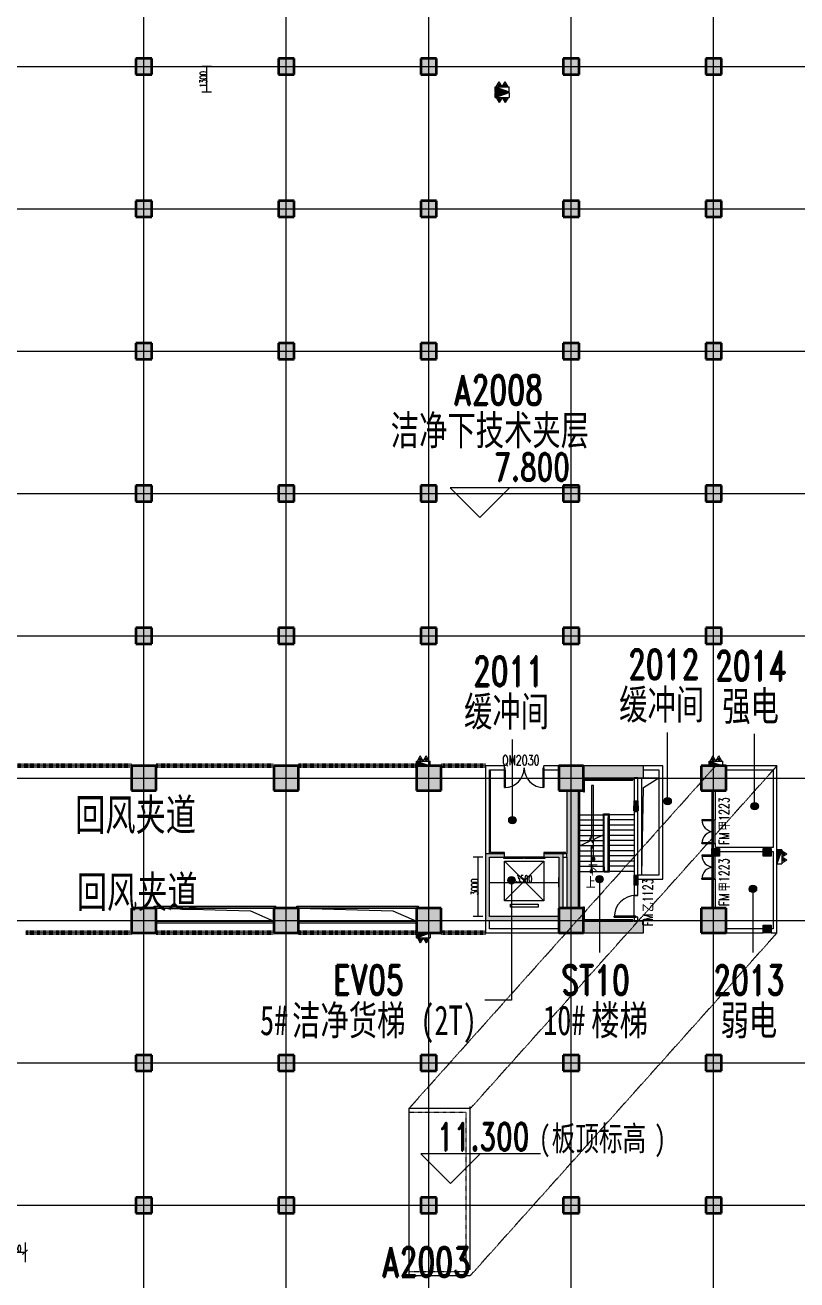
# Model space of a CAD drawing. Header units: millimetres. Extents: x -172041 to 399210, y -31706 to 192400.
# Drawn here: x 202800 to 241807, y 25025 to 88494 of the extents above; entities that cross this region are included whole.
import ezdxf

# ---------------------------------------------------------------- set-up
doc = ezdxf.new("R2010")
doc.units = ezdxf.units.MM
for name, pattern in [('Dash', [6.35, 3.175, -3.175]), ('划线', [6.36, 3.18, -3.18]), ('架空线', [3.97, 2.38, -1.59]), ('轴网线', [22.04, 18.38, -1.83, 0, -1.83])]:
    doc.linetypes.add(name, pattern=pattern)
doc.layers.get('0').update_dxf_attribs({"color": 8})
doc.layers.get('Defpoints').update_dxf_attribs({"color": 8})
for name, color, linetype, lineweight in [('A-ANNO-DIMS', 8, 'Continuous', 9), ('A-ANNO-NOTE', 8, 'Continuous', 5), ('A-AREA', 8, 'Continuous', 5), ('A-AREA-IDEN', 8, 'Continuous', 9), ('A-DETL', 8, 'Continuous', 18), ('A-DETL-GENF', 8, 'Continuous', 18), ('A-DOOR', 8, 'Continuous', 5), ('A-DOOR-IDEN', 8, 'Continuous', 9), ('A-DOOR-OPNG', 8, 'Continuous', 5), ('A-FLOR', 8, 'Continuous', 5), ('A-FLOR-HRAL', 8, 'Continuous', 5), ('A-GENM', 8, 'Continuous', 5), ('A-WALL', 8, 'Continuous', 5), ('A-WALL-PATT', 8, 'Continuous', 9), ('M-EQPM', 8, 'Continuous', 5), ('S-COLS', 8, 'Continuous', 5), ('S-GRID', 8, 'Continuous', 9), ('S-STRS', 8, 'Continuous', 5), ('S-STRS-MBND', 8, 'Continuous', 5)]:
    doc.layers.add(name, color=color, linetype=linetype, lineweight=lineweight)
doc.styles.add('RomanD', font='romand__.ttf', dxfattribs={"width": 0.7, "height": 1500})
doc.styles.add('RomanD_1', font='romand__.ttf', dxfattribs={"width": 0.7, "height": 1400})
doc.styles.add('RomanD_2', font='romand__.ttf', dxfattribs={"width": 0.65, "height": 350})
doc.styles.add('RomanD_4', font='romand__.ttf', dxfattribs={"width": 0.7, "height": 500})
doc.styles.add('仿宋', font='', dxfattribs={"width": 0.7, "height": 500})
doc.styles.add('仿宋_2', font='', dxfattribs={"width": 0.7, "height": 1500})
doc.styles.add('仿宋_4', font='', dxfattribs={"width": 0.7, "height": 1600})
doc.styles.add('仿宋_7', font='', dxfattribs={"width": 0.7, "height": 1250})
doc.styles.add('微软雅黑', font='Microsoft YaHei.ttf', dxfattribs={"width": 0.7, "height": 500})
doc.styles.get('仿宋').set_extended_font_data('FangSong')
doc.styles.get('仿宋_2').set_extended_font_data('FangSong')
doc.styles.get('仿宋_4').set_extended_font_data('FangSong')
doc.styles.get('仿宋_7').set_extended_font_data('FangSong')
doc.dimstyles.new('0_5', dxfattribs={"dimscale": 304.8, "dimtxt": 351.251157, "dimasz": 0, "dimexe": 0.82021, "dimexo": 0.0625, "dimgap": 0, "dimtad": 1, "dimdec": 0, "dimzin": 0, "dimdsep": 46, "dimtxsty": 'RomanD_2', "dimblk1": 'NONE', "dimblk2": 'NONE', "dimsah": 1, "dimcen": 0.09, "dimazin": 0, "dimtfac": 1, "dimtdec": 4, "dimtix": 1, "dimtmove": 0, "dimatfit": 3, "dimfxl": 0.82021, "dimfxlon": 1, "dimtvp": 1, "dimtolj": 1, "dimtzin": 0, "dimlwd": 18, "dimlwe": 18, "dimarcsym": 2})
doc.dimstyles.new('0_7mm', dxfattribs={"dimscale": 304.8, "dimtxt": 351.251157, "dimasz": 0.82021, "dimexe": 1.64042, "dimexo": 0.0625, "dimgap": 0, "dimtad": 1, "dimdec": 0, "dimzin": 0, "dimdsep": 46, "dimtxsty": 'RomanD_2', "dimblk1": 'OBLIQUE', "dimblk2": 'OBLIQUE', "dimsah": 1, "dimcen": 0.09, "dimazin": 0, "dimtfac": 1, "dimtdec": 4, "dimtix": 1, "dimtmove": 0, "dimatfit": 3, "dimfxl": 1.64042, "dimfxlon": 1, "dimtvp": 1, "dimtolj": 1, "dimtzin": 0, "dimlwd": 18, "dimlwe": 18, "dimarcsym": 2})
pattern_1 = [(45, (-5e-09, 2e-10), (-1060.66, 1060.66), []), (135, (-5e-09, 2e-10), (-1060.66, -1060.66), [])]

# ---------------------------------------------------------------- blocks, each defined once
blk = doc.blocks.new('X-ST-F3-02-C-001_HLP2_rvt-1-LAY-2F-1_500-A')
at = {"layer": 'S-COLS', "true_color": 0xc0c0c0}
for points in [[(208400, 86000), (209200, 86000), (209200, 86800), (208400, 86800), (208400, 86529)], [(215600, 86000), (216400, 86000), (216400, 86800), (215600, 86800), (215600, 86529)], [(223600, 86000), (223600, 86800), (222800, 86800), (222800, 86000)], [(230800, 86000), (230800, 86800), (230000, 86800), (230000, 86000)], [(237200, 86000), (238000, 86000), (238000, 86800), (237200, 86800), (237200, 86529)], [(209200, 78800), (209200, 79600), (208400, 79600), (208400, 78800)], [(216087, 78800), (216400, 78800), (216400, 79600), (215600, 79600), (215600, 78800)], [(223600, 78800), (223600, 79600), (222800, 79600), (222800, 78800)], [(230800, 78800), (230800, 79600), (230000, 79600), (230000, 78800)], [(237200, 78800), (238000, 78800), (238000, 79600), (237200, 79600)], [(209200, 71600), (209200, 72400), (208400, 72400), (208400, 71600)], [(216400, 71600), (216400, 72400), (215600, 72400), (215600, 71600)], [(223600, 71600), (223600, 72400), (222800, 72400), (222800, 71600)], [(230800, 71600), (230800, 72400), (230000, 72400), (230000, 71600)], [(238000, 71600), (238000, 72400), (237200, 72400), (237200, 71600)], [(209200, 64400), (209200, 65200), (208400, 65200), (208400, 64400)], [(216400, 64400), (216400, 65200), (215600, 65200), (215600, 64400)], [(222800, 64400), (223600, 64400), (223600, 65200), (222800, 65200)], [(230800, 64400), (230800, 65200), (230000, 65200), (230000, 64400)], [(237200, 64400), (238000, 64400), (238000, 65200), (237200, 65200)], [(209200, 57200), (209200, 58000), (208400, 58000), (208400, 57200)], [(216400, 57200), (216400, 58000), (215600, 58000), (215600, 57200)], [(223600, 57200), (223600, 58000), (222800, 58000), (222800, 57200)], [(230800, 57200), (230800, 58000), (230000, 58000), (230000, 57200)], [(237200, 57200), (238000, 57200), (238000, 58000), (237200, 58000), (237200, 57382)], [(208175, 49775), (209425, 49775), (209425, 51025), (208175, 51025)], [(216625, 49775), (216625, 51025), (215375, 51025), (215375, 49775)], [(222575, 49775), (223825, 49775), (223825, 51025), (222575, 51025)], [(230673, 49775), (231025, 49775), (231025, 51025), (229775, 51025), (229775, 49775), (230505, 49775)], [(238225, 49775), (238225, 51025), (236975, 51025), (236975, 49775), (237451, 49775)], [(233740, 48750), (233775, 48750), (233775, 49000), (233575, 49000), (233575, 48750), (233639, 48750)], [(209425, 42575), (209425, 43825), (208175, 43825), (208175, 42575)], [(216625, 42575), (216625, 43825), (215375, 43825), (215375, 42575), (215815, 42575)], [(223825, 42575), (223825, 43825), (222575, 43825), (222575, 42575), (222943, 42575)], [(231025, 42575), (231025, 43825), (229775, 43825), (229775, 42575), (230775, 42575)], [(236975, 42575), (238225, 42575), (238225, 43825), (236975, 43825)], [(208400, 35600), (209200, 35600), (209200, 36400), (208400, 36400), (208400, 35645)], [(216115, 35600), (216400, 35600), (216400, 36400), (215600, 36400), (215600, 35600)], [(223600, 35600), (223600, 36400), (222800, 36400), (222800, 35600)], [(230000, 35600), (230800, 35600), (230800, 36400), (230000, 36400), (230000, 35645)], [(238000, 35600), (238000, 36400), (237200, 36400), (237200, 35600), (237749, 35600)], [(209200, 28400), (209200, 29200), (208400, 29200), (208400, 28400)], [(216400, 28400), (216400, 29200), (215600, 29200), (215600, 28400), (215827, 28400)], [(222800, 28400), (223600, 28400), (223600, 29200), (222800, 29200)], [(230800, 28400), (230800, 29200), (230000, 29200), (230000, 28400)], [(238000, 28400), (238000, 29200), (237200, 29200), (237200, 28400)]]:
    blk.add_hatch(color=9, dxfattribs=at).paths.add_polyline_path(points, flags=0)
at = {"layer": 'S-COLS', "true_color": 0x808080}
for points in [[(233722, 49000), (233775, 49000), (233775, 49250), (233575, 49250), (233575, 49000), (233629, 49000)], [(237900, 46450), (237900, 46850), (237500, 46850), (237500, 46450), (237700, 46450)], [(240500, 46450), (240500, 46850), (240100, 46850), (240100, 46450), (240300, 46450)], [(233760, 45240), (233775, 45240), (233773, 45490), (233575, 45490), (233575, 45240), (233724, 45240)], [(233775, 44990), (233775, 45240), (233575, 45240), (233575, 44990), (233700, 44990)], [(240100, 42575), (240500, 42575), (240500, 42975), (240100, 42975), (240100, 42775)]]:
    blk.add_hatch(color=8, dxfattribs=at).paths.add_polyline_path(points, flags=0)
at = {"layer": 'S-COLS', "color": 7, "lineweight": 35}
for p, q in [((209200, 86800), (208400, 86800)), ((208400, 86800), (208400, 86000)), ((209200, 86000), (209200, 86800)), ((216400, 86800), (215600, 86800)), ((215600, 86800), (215600, 86000)), ((216400, 86000), (216400, 86800)), ((223600, 86800), (222800, 86800)), ((222800, 86800), (222800, 86000)), ((223600, 86000), (223600, 86800)), ((230800, 86800), (230000, 86800)), ((230000, 86800), (230000, 86000)), ((230800, 86000), (230800, 86800)), ((238000, 86800), (237200, 86800)), ((237200, 86800), (237200, 86000)), ((238000, 86000), (238000, 86800)), ((208400, 86000), (209200, 86000)), ((215600, 86000), (216400, 86000)), ((222800, 86000), (223600, 86000)), ((230000, 86000), (230800, 86000)), ((237200, 86000), (238000, 86000)), ((209200, 79600), (208400, 79600)), ((208400, 79600), (208400, 78800)), ((209200, 78800), (209200, 79600)), ((216400, 79600), (215600, 79600)), ((215600, 79600), (215600, 78800)), ((216400, 78800), (216400, 79600)), ((223600, 79600), (222800, 79600)), ((222800, 79600), (222800, 78800)), ((223600, 78800), (223600, 79600)), ((230800, 79600), (230000, 79600)), ((230000, 79600), (230000, 78800)), ((230800, 78800), (230800, 79600)), ((238000, 79600), (237200, 79600)), ((237200, 79600), (237200, 78800)), ((238000, 78800), (238000, 79600)), ((208400, 78800), (209200, 78800)), ((215600, 78800), (216400, 78800)), ((222800, 78800), (223600, 78800)), ((230000, 78800), (230800, 78800)), ((237200, 78800), (238000, 78800)), ((209200, 72400), (208400, 72400)), ((208400, 72400), (208400, 71600)), ((209200, 71600), (209200, 72400)), ((216400, 72400), (215600, 72400)), ((215600, 72400), (215600, 71600)), ((216400, 71600), (216400, 72400)), ((223600, 72400), (222800, 72400)), ((222800, 72400), (222800, 71600)), ((223600, 71600), (223600, 72400)), ((230800, 72400), (230000, 72400)), ((230000, 72400), (230000, 71600)), ((230800, 71600), (230800, 72400)), ((238000, 72400), (237200, 72400)), ((237200, 72400), (237200, 71600)), ((238000, 71600), (238000, 72400)), ((208400, 71600), (209200, 71600)), ((215600, 71600), (216400, 71600)), ((222800, 71600), (223600, 71600)), ((230000, 71600), (230800, 71600)), ((237200, 71600), (238000, 71600)), ((209200, 65200), (208400, 65200)), ((208400, 65200), (208400, 64400)), ((209200, 64400), (209200, 65200)), ((216400, 65200), (215600, 65200)), ((215600, 65200), (215600, 64400)), ((216400, 64400), (216400, 65200)), ((223600, 65200), (222800, 65200)), ((222800, 65200), (222800, 64400)), ((223600, 64400), (223600, 65200)), ((230800, 65200), (230000, 65200)), ((230000, 65200), (230000, 64400)), ((230800, 64400), (230800, 65200)), ((238000, 65200), (237200, 65200)), ((237200, 65200), (237200, 64400)), ((238000, 64400), (238000, 65200)), ((208400, 64400), (209200, 64400)), ((215600, 64400), (216400, 64400)), ((222800, 64400), (223600, 64400)), ((230000, 64400), (230800, 64400)), ((237200, 64400), (238000, 64400)), ((209200, 58000), (208400, 58000)), ((208400, 58000), (208400, 57200)), ((209200, 57200), (209200, 58000)), ((216400, 58000), (215600, 58000)), ((215600, 58000), (215600, 57200)), ((216400, 57200), (216400, 58000)), ((223600, 58000), (222800, 58000)), ((222800, 58000), (222800, 57200)), ((223600, 57200), (223600, 58000)), ((230800, 58000), (230000, 58000)), ((230000, 58000), (230000, 57200)), ((230800, 57200), (230800, 58000)), ((238000, 58000), (237200, 58000)), ((237200, 58000), (237200, 57200)), ((238000, 57200), (238000, 58000)), ((208400, 57200), (209200, 57200)), ((215600, 57200), (216400, 57200)), ((222800, 57200), (223600, 57200)), ((230000, 57200), (230800, 57200)), ((237200, 57200), (238000, 57200)), ((209425, 51025), (208175, 51025)), ((208175, 51025), (208175, 49775)), ((209425, 49775), (209425, 51025)), ((216625, 51025), (215375, 51025)), ((215375, 51025), (215375, 49775)), ((216625, 49775), (216625, 51025)), ((223825, 51025), (222575, 51025)), ((222575, 51025), (222575, 49775)), ((223825, 49775), (223825, 51025)), ((231025, 51025), (229775, 51025)), ((229775, 51025), (229775, 49775)), ((231025, 49775), (231025, 51025)), ((238225, 51025), (236975, 51025)), ((236975, 51025), (236975, 49775)), ((238225, 49775), (238225, 51025)), ((208175, 49775), (209425, 49775)), ((215375, 49775), (216625, 49775)), ((222575, 49775), (223825, 49775)), ((229775, 49775), (231025, 49775)), ((236975, 49775), (238225, 49775)), ((233775, 49000), (233575, 49000)), ((233575, 49000), (233575, 48750)), ((233775, 48750), (233775, 49000)), ((233575, 48750), (233775, 48750)), ((209425, 43825), (208175, 43825)), ((208175, 43825), (208175, 42575)), ((209425, 42575), (209425, 43825)), ((216625, 43825), (215375, 43825)), ((215375, 43825), (215375, 42575)), ((216625, 42575), (216625, 43825)), ((223825, 43825), (222575, 43825)), ((222575, 43825), (222575, 42575)), ((223825, 42575), (223825, 43825)), ((231025, 43825), (229775, 43825)), ((229775, 43825), (229775, 42575)), ((231025, 42575), (231025, 43825)), ((238225, 43825), (236975, 43825)), ((236975, 43825), (236975, 42575)), ((238225, 42575), (238225, 43825)), ((208175, 42575), (209425, 42575)), ((215375, 42575), (216625, 42575)), ((222575, 42575), (223825, 42575)), ((229775, 42575), (231025, 42575)), ((236975, 42575), (238225, 42575)), ((209200, 36400), (208400, 36400)), ((208400, 36400), (208400, 35600)), ((209200, 35600), (209200, 36400)), ((216400, 36400), (215600, 36400)), ((215600, 36400), (215600, 35600)), ((216400, 35600), (216400, 36400)), ((223600, 36400), (222800, 36400)), ((222800, 36400), (222800, 35600)), ((223600, 35600), (223600, 36400)), ((230800, 36400), (230000, 36400)), ((230000, 36400), (230000, 35600)), ((230800, 35600), (230800, 36400)), ((238000, 36400), (237200, 36400)), ((237200, 36400), (237200, 35600)), ((238000, 35600), (238000, 36400)), ((208400, 35600), (209200, 35600)), ((215600, 35600), (216400, 35600)), ((222800, 35600), (223600, 35600)), ((230000, 35600), (230800, 35600)), ((237200, 35600), (238000, 35600)), ((209200, 29200), (208400, 29200)), ((208400, 29200), (208400, 28400)), ((209200, 28400), (209200, 29200)), ((216400, 29200), (215600, 29200)), ((215600, 29200), (215600, 28400)), ((216400, 28400), (216400, 29200)), ((223600, 29200), (222800, 29200)), ((222800, 29200), (222800, 28400)), ((223600, 28400), (223600, 29200)), ((230800, 29200), (230000, 29200)), ((230000, 29200), (230000, 28400)), ((230800, 28400), (230800, 29200)), ((238000, 29200), (237200, 29200)), ((237200, 29200), (237200, 28400)), ((238000, 28400), (238000, 29200)), ((208400, 28400), (209200, 28400)), ((215600, 28400), (216400, 28400)), ((222800, 28400), (223600, 28400)), ((230000, 28400), (230800, 28400)), ((237200, 28400), (238000, 28400))]:
    blk.add_line(p, q, dxfattribs=at)
at = {"layer": 'S-COLS', "color": 7, "lineweight": 15}
for p, q in [((233575, 49000), (233575, 49250)), ((233575, 49250), (233775, 49250)), ((233775, 49250), (233775, 49000)), ((237500, 46450), (237500, 46850)), ((237500, 46850), (237900, 46850)), ((237900, 46450), (237500, 46450)), ((237900, 46850), (237900, 46650)), ((237900, 46650), (237900, 46450)), ((240100, 46650), (240100, 46850)), ((240100, 46850), (240500, 46850)), ((240100, 46450), (240100, 46650)), ((240300, 46450), (240100, 46450)), ((240500, 46450), (240300, 46450)), ((240500, 46850), (240500, 46450)), ((233575, 45490), (233775, 45490)), ((233575, 45240), (233575, 45490)), ((233575, 44990), (233575, 45240)), ((233575, 45240), (233775, 45240)), ((233775, 45490), (233775, 45240)), ((233775, 45240), (233775, 44990)), ((233775, 44990), (233575, 44990)), ((240100, 42575), (240100, 42975)), ((240100, 42975), (240300, 42975)), ((240500, 42575), (240100, 42575)), ((240300, 42975), (240500, 42975)), ((240500, 42975), (240500, 42575))]:
    blk.add_line(p, q, dxfattribs=at)
blk = doc.blocks.new('栏杆扶手 - 栏杆扶手-1089109-LAY-2F-1_500-A')
at = {"layer": 'A-FLOR-HRAL', "lineweight": 15}
for p, q in [((232025, 48550), (232025, 48600)), ((232025, 48550), (232025, 48600)), ((232025, 48600), (232325, 48600)), ((232025, 48550), (232025, 48600)), ((232025, 47530), (232025, 48550)), ((232075, 48550), (232275, 48550)), ((232075, 47553), (232075, 48550)), ((232275, 48550), (232275, 48410)), ((232325, 48600), (232325, 48410))]:
    blk.add_line(p, q, dxfattribs=at)
blk = doc.blocks.new('顶部扶栏类型 - 顶部扶栏_内部_-1089117-LAY-2F-1_500-A')
at = {"layer": 'A-FLOR-HRAL', "lineweight": 15}
for p, q in [((232275, 48410), (232325, 48410)), ((232275, 45765), (232275, 48410)), ((232325, 48410), (232325, 45765)), ((232275, 45765), (232325, 45765)), ((232275, 45690), (232275, 45765)), ((232325, 45765), (232325, 45640)), ((232075, 45640), (232075, 45690)), ((232075, 45690), (232200, 45690)), ((232200, 45640), (232075, 45640)), ((232200, 45690), (232275, 45690)), ((232325, 45640), (232200, 45640))]:
    blk.add_line(p, q, dxfattribs=at)
blk = doc.blocks.new('顶部扶栏类型 - 顶部扶栏_内部_-V19-LAY-2F-1_500-A')
at = {"layer": 'A-FLOR-HRAL', "lineweight": 15}
for p, q in [((232275, 48410), (232275, 45765)), ((232325, 48410), (232325, 45765)), ((232325, 45765), (232325, 45640)), ((232075, 45640), (232075, 45690)), ((232200, 45690), (232075, 45690)), ((232200, 45640), (232075, 45640)), ((232300, 45690), (232200, 45690)), ((232325, 45640), (232200, 45640))]:
    blk.add_line(p, q, dxfattribs=at)
blk = doc.blocks.new('顶部扶栏类型 - 顶部扶栏_内部_-1089163-LAY-2F-1_500-A')
at = {"layer": 'A-FLOR-HRAL', "lineweight": 15}
for p, q in [((232025, 45910), (232075, 45910)), ((232025, 45690), (232025, 45910)), ((232075, 45910), (232075, 45690)), ((232075, 45690), (232025, 45690))]:
    blk.add_line(p, q, dxfattribs=at)
blk = doc.blocks.new('顶部扶栏类型 - 顶部扶栏_内部_-V20-LAY-2F-1_500-A')
at = {"layer": 'A-FLOR-HRAL', "lineweight": 15}
for p, q in [((232075, 47553), (232025, 47530)), ((232025, 45690), (232025, 47530)), ((232075, 45690), (232075, 47553)), ((232025, 45690), (232075, 45690))]:
    blk.add_line(p, q, dxfattribs=at)
blk = doc.blocks.new('上楼梯路径-C - 顺砌剖面-1881069-LAY-2F-1_500-A')
at = {"layer": 'A-DETL-GENF', "true_color": 0x808080}
blk.add_hatch(color=8, dxfattribs=at).paths.add_polyline_path([(0, 72), (-19, 72), (-53, 53), (-65, 37), (-75, 0), (-65, -38), (-38, -65), (0, -75), (19, -72), (53, -53), (72, -19), (72, 19), (53, 53), (19, 72)], flags=0)
at = {"layer": 'A-DETL-GENF'}
for p, q in [((0, 0), (0, -75)), ((0, -75), (0, -1300)), ((0, -1300), (-39, -1155)), ((0, -1300), (39, -1155))]:
    blk.add_line(p, q, dxfattribs=at)
for start, end in [(90, 270), (270, 90)]:
    blk.add_arc((0, 0), 75, start, end, dxfattribs=at)
blk = doc.blocks.new('下楼梯路径-C - 顺砌剖面-1882374-LAY-2F-1_500-A')
at = {"layer": 'A-DETL-GENF', "true_color": 0x808080}
blk.add_hatch(color=8, dxfattribs=at).paths.add_polyline_path([(128, -232), (126, -213), (107, -179), (73, -160), (34, -160), (0, -179), (-19, -213), (-19, -242), (-11, -270), (16, -297), (53, -307), (91, -297), (118, -270), (126, -242)], flags=0)
at = {"layer": 'A-DETL-GENF'}
for p, q in [((-22, -232), (-3647, -232)), ((-3647, -232), (-3647, -339)), ((-3647, -339), (-964, -339)), ((-964, -339), (-1109, -300)), ((-964, -339), (-1109, -378)), ((53, -232), (-16, -232))]:
    blk.add_line(p, q, dxfattribs=at)
for start, end in [(0, 180), (180, 360)]:
    blk.add_arc((53, -232), 75, start, end, dxfattribs=at)
blk = doc.blocks.new('AR-F3-00-STA-001_HLP2_rvt-1-LAY-2F-1_500-A')
at = {"layer": 'S-STRS', "lineweight": 15}
for p, q in [((230831, 48550), (232025, 48550)), ((230831, 48290), (232025, 48290)), ((233575, 48550), (232325, 48550)), ((233575, 48290), (232325, 48290)), ((230831, 48030), (232025, 48030)), ((230831, 47770), (232025, 47770)), ((233575, 48030), (232325, 48030)), ((233575, 47770), (232325, 47770)), ((230831, 47510), (231983, 47510)), ((230831, 47250), (231325, 47250)), ((230831, 46990), (230867, 46990)), ((230867, 46990), (232025, 46990)), ((231325, 47250), (231425, 47250)), ((231425, 47250), (231525, 47250)), ((231525, 47250), (232025, 47250)), ((231983, 47510), (232025, 47510)), ((233575, 47510), (232325, 47510)), ((233575, 47250), (232325, 47250)), ((233575, 46990), (232325, 46990)), ((230831, 46730), (232025, 46730)), ((230831, 46470), (232025, 46470)), ((233575, 46730), (232325, 46730)), ((233575, 46470), (232325, 46470)), ((230831, 46210), (232025, 46210)), ((230831, 45950), (232025, 45950)), ((233575, 46210), (232325, 46210)), ((233575, 45950), (232325, 45950)), ((230831, 45690), (231350, 45690)), ((231350, 45690), (231500, 45690)), ((231500, 45690), (232025, 45690)), ((233575, 45690), (232325, 45690)), ((233575, 43415), (233575, 44475))]:
    blk.add_line(p, q, dxfattribs=at)
at = {"layer": 'S-STRS', "linetype": '架空线', "lineweight": 15}
for p, q in [((230831, 48550), (232025, 48550)), ((230831, 48290), (232025, 48290)), ((233575, 48550), (232325, 48550)), ((233575, 48290), (232325, 48290)), ((230831, 48030), (232025, 48030)), ((230831, 47770), (232025, 47770)), ((233575, 48030), (232325, 48030)), ((233575, 47770), (232325, 47770)), ((230831, 47510), (231983, 47510)), ((230831, 47250), (231325, 47250)), ((230831, 46990), (230867, 46990)), ((230867, 46990), (232025, 46990)), ((231325, 47250), (231425, 47250)), ((231425, 47250), (231525, 47250)), ((231525, 47250), (232025, 47250)), ((231983, 47510), (232025, 47510)), ((233575, 47510), (232325, 47510)), ((233575, 47250), (232325, 47250)), ((233575, 46990), (232325, 46990)), ((230831, 46730), (232025, 46730)), ((230831, 46470), (232025, 46470)), ((233575, 46730), (232325, 46730)), ((233575, 46470), (232325, 46470)), ((230831, 46210), (232025, 46210)), ((230831, 45950), (232025, 45950)), ((233575, 46210), (232325, 46210)), ((233575, 45950), (232325, 45950)), ((230831, 45690), (231350, 45690)), ((231350, 45690), (231500, 45690)), ((231500, 45690), (232025, 45690)), ((233575, 45690), (232325, 45690))]:
    blk.add_line(p, q, dxfattribs=at)
at = {"layer": 'S-STRS-MBND', "lineweight": 15}
for p, q in [((231312, 47197), (230775, 46947)), ((231359, 47392), (231312, 47197)), ((231491, 47108), (231359, 47392)), ((231538, 47303), (231491, 47108)), ((232025, 47530), (231538, 47303))]:
    blk.add_line(p, q, dxfattribs=at)
at = {"lineweight": 15}
for name, p, rotation in [('下楼梯路径-C - 顺砌剖面-1882374-LAY-2F-1_500-A', (231764, 46381), 269.9999999999998), ('上楼梯路径-C - 顺砌剖面-1881069-LAY-2F-1_500-A', (231425, 45690), 180)]:
    blk.add_blockref(name, p, dxfattribs=dict(at, rotation=rotation))
at = {"color": 163, "lineweight": 15, "true_color": 0x667fcc}
for name in ['栏杆扶手 - 栏杆扶手-1089109-LAY-2F-1_500-A', '顶部扶栏类型 - 顶部扶栏_内部_-1089117-LAY-2F-1_500-A', '顶部扶栏类型 - 顶部扶栏_内部_-V19-LAY-2F-1_500-A', '顶部扶栏类型 - 顶部扶栏_内部_-V20-LAY-2F-1_500-A', '顶部扶栏类型 - 顶部扶栏_内部_-1089163-LAY-2F-1_500-A']:
    blk.add_blockref(name, (0, 0), dxfattribs=at)
at = {"layer": 'A-ANNO-NOTE', "color": 7, "lineweight": 15, "char_height": 500, "width": 673.42, "attachment_point": 1, "style": '仿宋'}
for s, insert in [('\\f仿宋|b0|i0|c134|p49|;\\W.7;下', (231252, 46024)), ('\\f仿宋|b0|i0|c134|p49|;\\W.7;上', (231145, 45386))]:
    blk.add_mtext(s, dxfattribs=dict(at, insert=insert))
blk = doc.blocks.new('单扇平开防火门_带观察窗 - FM乙1123-4703410-LAY-2F-1_500-A')
at = {"layer": 'A-DOOR'}
for p, q in [((510, -1100), (510, 0)), ((550, 0), (510, 0)), ((510, 0), (510, -700)), ((550, -700), (550, 0)), ((510, 0), (550, 0)), ((550, 0), (550, -1100)), ((510, -700), (510, -900)), ((510, -900), (510, -1100)), ((550, -1100), (510, -1100)), ((510, -1100), (550, -1100)), ((550, -900), (550, -700)), ((550, -1100), (550, -900))]:
    blk.add_line(p, q, dxfattribs=at)
blk.add_arc((550, 0), 1100, 180, 270, dxfattribs=at)
at = {"layer": 'A-DOOR-OPNG'}
for p, q in [((-550, 100), (-550, -100)), ((550, 99), (550, -100))]:
    blk.add_line(p, q, dxfattribs=at)
blk = doc.blocks.new('双扇平开防火门_带观察窗 - FM甲1223-4642656-LAY-2F-1_500-A')
at = {"layer": 'A-DOOR'}
for p, q in [((-600, 0), (-600, 600)), ((-600, 600), (-560, 600)), ((-600, 600), (-600, 400)), ((-560, 600), (-600, 600)), ((-600, 400), (-600, 200)), ((-600, 200), (-600, 0)), ((-560, 0), (-600, 0)), ((-600, 0), (-560, 0)), ((-560, 600), (-560, 0)), ((-560, 400), (-560, 600)), ((-560, 200), (-560, 400)), ((-560, 0), (-560, 200)), ((600, 600), (560, 600)), ((560, 600), (560, 0)), ((600, 600), (560, 600)), ((560, 600), (560, 400)), ((560, 400), (560, 200)), ((560, 200), (560, 0)), ((560, 0), (600, 0)), ((560, 0), (600, 0)), ((600, 0), (600, 600)), ((600, 400), (600, 600)), ((600, 200), (600, 400)), ((600, 0), (600, 200))]:
    blk.add_line(p, q, dxfattribs=at)
for centre, start, end in [((-600, 0), 0, 90), ((600, 0), 90, 180)]:
    blk.add_arc(centre, 600, start, end, dxfattribs=at)
at = {"layer": 'A-DOOR-OPNG'}
for p, q in [((-600, 100), (-600, -100)), ((-600, 70), (600, 70)), ((600, 100), (600, -100)), ((-600, -70), (600, -70))]:
    blk.add_line(p, q, dxfattribs=at)
blk = doc.blocks.new('双扇平开防火门_带观察窗 - FM甲1223-V1-LAY-2F-1_500-A')
at = {"layer": 'A-DOOR'}
for p, q in [((-600, 0), (-600, 600)), ((-600, 600), (-560, 600)), ((-600, 600), (-600, 400)), ((-560, 600), (-600, 600)), ((-600, 400), (-600, 200)), ((-600, 200), (-600, 0)), ((-560, 0), (-600, 0)), ((-600, 0), (-560, 0)), ((-560, 600), (-560, 0)), ((-560, 400), (-560, 600)), ((-560, 200), (-560, 400)), ((-560, 0), (-560, 200)), ((600, 600), (560, 600)), ((560, 600), (560, 100)), ((600, 600), (560, 600)), ((560, 600), (560, 400)), ((560, 400), (560, 200)), ((560, 200), (560, 100)), ((600, 100), (600, 600)), ((600, 400), (600, 600)), ((600, 200), (600, 400)), ((600, 100), (600, 200))]:
    blk.add_line(p, q, dxfattribs=at)
for centre, start, end in [((-600, 0), 0, 90), ((600, 0), 90, 180)]:
    blk.add_arc(centre, 600, start, end, dxfattribs=at)
at = {"layer": 'A-DOOR-OPNG'}
for p, q in [((-600, 100), (-600, -100)), ((-600, 70), (550, 70)), ((-600, -70), (550, -70))]:
    blk.add_line(p, q, dxfattribs=at)
blk = doc.blocks.new('双扇平开防火门_带观察窗1 - QM2030-3884746-LAY-2F-1_500-A')
at = {"layer": 'A-DOOR'}
for p, q in [((-960, 0), (-1000, 0)), ((-1000, 0), (-1000, -1000)), ((-960, -1000), (-960, 0)), ((960, -1000), (960, 0)), ((960, 0), (1000, 0)), ((1000, 0), (1000, -1000)), ((-1000, -650), (-1000, -125)), ((-960, -125), (-960, -650)), ((960, -650), (960, -125)), ((1000, -125), (1000, -650)), ((-1000, -850), (-1000, -650)), ((-1000, -1000), (-1000, -850)), ((-1000, -1000), (-960, -1000)), ((-960, -1000), (-1000, -1000)), ((-960, -650), (-960, -850)), ((-960, -850), (-960, -1000)), ((960, -850), (960, -650)), ((960, -1000), (960, -850)), ((1000, -1000), (960, -1000)), ((1000, -1000), (960, -1000)), ((1000, -650), (1000, -850)), ((1000, -850), (1000, -1000))]:
    blk.add_line(p, q, dxfattribs=at)
for centre, start, end in [((-1000, 0), 270, 360), ((1000, 0), 180, 270)]:
    blk.add_arc(centre, 1000, start, end, dxfattribs=at)
at = {"layer": 'A-DOOR-OPNG'}
for p, q in [((-1000, -100), (-1000, 100)), ((1000, -100), (1000, 100))]:
    blk.add_line(p, q, dxfattribs=at)
blk = doc.blocks.new('电梯门_客梯 - 2T洁净货梯-4055745-LAY-2F-1_500-A')
at = {"layer": 'A-DOOR'}
for p, q in [((-1035, -160), (-1035, -140)), ((-1035, -140), (-35, -140)), ((-35, -160), (-1035, -160)), ((-1000, -100), (1000, -100)), ((1000, -300), (-1000, -2300)), ((-1000, -300), (1000, -2300)), ((-1000, -2300), (-1000, -300)), ((-1000, -300), (1000, -300)), ((-35, -140), (-35, -160)), ((35, -160), (35, -140)), ((35, -140), (1035, -140)), ((1035, -160), (35, -160)), ((1000, -300), (1000, -2300)), ((1035, -140), (1035, -160)), ((1000, -2300), (-1000, -2300)), ((-700, -2630), (-700, -2465)), ((-700, -2465), (700, -2465)), ((700, -2465), (700, -2630)), ((700, -2630), (-700, -2630))]:
    blk.add_line(p, q, dxfattribs=at)
blk = doc.blocks.new('楼板洞口 - 楼板洞口-翻边100mm-V38-LAY-2F-1_500-A')
at = {"layer": 'A-GENM'}
for p, q in [((-100, -100), (-100, 6050)), ((0, 6050), (-100, 6050)), ((0, 0), (0, 5950)), ((0, 5950), (0, 0)), ((130, 4760), (650, 5950)), ((650, 5950), (650, 0)), ((650, 0), (650, 5950)), ((750, 5950), (750, 0)), ((0, 0), (130, 4760)), ((0, -100), (-100, -100))]:
    blk.add_line(p, q, dxfattribs=at)
blk = doc.blocks.new('楼板洞口-A - H-无翻边-V42-LAY-2F-1_500-A')
at = {"layer": 'A-GENM'}
for p, q in [((0, 0), (0, 4925)), ((75, 4925), (850, 4925)), ((85, 4432.5), (850, 4925)), ((0, 0), (85, 4432.5))]:
    blk.add_line(p, q, dxfattribs=at)
blk = doc.blocks.new('室内消火栓箱_带灭火器__左右式_ - SG24D65-P-V55-LAY-2F-1_500-A')
at = {"layer": 'A-DETL-GENF', "lineweight": 5}
blk.add_hatch(color=256, dxfattribs=at).paths.add_polyline_path([(-350, -240), (350, 0), (-350, 0)], flags=0)
h = blk.add_hatch(color=256, dxfattribs=at)
h.paths.add_polyline_path([(-195, -370), (-105, -370), (-105, -280), (-195, -280)], flags=0)
h.paths.add_polyline_path([(105, -280), (105, -370), (195, -370), (195, -280)], flags=0)
for p, q in [((-350, -240), (350, 0)), ((-350, -240), (-350, 0)), ((-350, 0), (-350, -240)), ((-350, -240), (350, 0)), ((-350, -240), (350, -240)), ((-300, -240), (-150, -500)), ((-105, -280), (-195, -280)), ((-195, -280), (-195, -370)), ((-195, -370), (-105, -370)), ((0, -240), (-150, -500)), ((-105, -370), (-105, -280)), ((0, -240), (150, -500)), ((195, -280), (105, -280)), ((105, -280), (105, -370)), ((105, -370), (195, -370)), ((300, -240), (150, -500)), ((195, -370), (195, -280))]:
    blk.add_line(p, q, dxfattribs=at)
at = {"layer": 'M-EQPM'}
blk.add_line((350, 0), (350, -240), dxfattribs=at)
blk = doc.blocks.new('室内消火栓箱_带灭火器__左右式_ - SG24D65-P-V58-LAY-2F-1_500-A')
at = {"layer": 'A-DETL-GENF', "lineweight": 5}
blk.add_hatch(color=256, dxfattribs=at).paths.add_polyline_path([(350, 0), (-350, 240), (-350, 0), (50, 0)], flags=0)
h = blk.add_hatch(color=256, dxfattribs=at)
h.paths.add_polyline_path([(195, 280), (195, 370), (105, 370), (105, 280)], flags=0)
h.paths.add_polyline_path([(-105, 370), (-195, 370), (-195, 280), (-105, 280)], flags=0)
for p, q in [((-350, 240), (350, 240)), ((-350, 240), (350, 0)), ((-350, 240), (-350, 0)), ((-350, 240), (350, 0)), ((-350, 0), (-350, 240)), ((-300, 240), (-150, 500)), ((-195, 370), (-105, 370)), ((-195, 280), (-195, 370)), ((-105, 280), (-195, 280)), ((0, 240), (-150, 500)), ((-105, 370), (-105, 280)), ((0, 240), (150, 500)), ((105, 280), (105, 370)), ((105, 370), (195, 370)), ((195, 280), (105, 280)), ((300, 240), (150, 500)), ((195, 370), (195, 280)), ((350, 0), (-350, 0)), ((350, 0), (-350, 0))]:
    blk.add_line(p, q, dxfattribs=at)
at = {"layer": 'M-EQPM'}
blk.add_line((350, 0), (350, 240), dxfattribs=at)
blk = doc.blocks.new('室内消火栓箱_带灭火器__左右式_ - SG24D65-P-4299218-LAY-2F-1_500-A')
at = {"layer": 'A-DETL-GENF', "lineweight": 5}
blk.add_hatch(color=256, dxfattribs=at).paths.add_polyline_path([(-350, 240), (-350, 0), (350, 0), (-125, 163)], flags=0)
h = blk.add_hatch(color=256, dxfattribs=at)
h.paths.add_polyline_path([(-105, 370), (-195, 370), (-195, 280), (-105, 280)], flags=0)
h.paths.add_polyline_path([(105, 370), (105, 280), (195, 280), (195, 370)], flags=0)
for p, q in [((-350, 240), (350, 240)), ((-350, 240), (350, 0)), ((-350, 240), (-350, 0)), ((-350, 240), (350, 0)), ((-350, 0), (-350, 240)), ((-300, 240), (-150, 500)), ((-195, 370), (-105, 370)), ((-195, 280), (-195, 370)), ((-105, 280), (-195, 280)), ((0, 240), (-150, 500)), ((-105, 370), (-105, 280)), ((0, 240), (150, 500)), ((105, 280), (105, 370)), ((105, 370), (195, 370)), ((195, 280), (105, 280)), ((300, 240), (150, 500)), ((195, 370), (195, 280))]:
    blk.add_line(p, q, dxfattribs=at)
at = {"layer": 'M-EQPM'}
blk.add_line((350, 0), (350, 240), dxfattribs=at)
blk = doc.blocks.new('室内消火栓箱_带灭火器__左右式_ - SG24D65-P-V57-LAY-2F-1_500-A')
at = {"layer": 'A-DETL-GENF', "lineweight": 5}
blk.add_hatch(color=256, dxfattribs=at).paths.add_polyline_path([(-350, -240), (350, 0), (-350, 0)], flags=0)
h = blk.add_hatch(color=256, dxfattribs=at)
h.paths.add_polyline_path([(-105, -370), (-105, -280), (-195, -280), (-195, -370)], flags=0)
h.paths.add_polyline_path([(105, -370), (195, -370), (195, -280), (105, -280)], flags=0)
for p, q in [((350, 0), (-350, 0)), ((-350, -240), (350, 0)), ((-350, -240), (-350, 0)), ((-350, 0), (-350, -240)), ((-350, -240), (350, 0)), ((350, 0), (-350, 0)), ((-350, -240), (350, -240)), ((-300, -240), (-150, -500)), ((-105, -280), (-195, -280)), ((-195, -280), (-195, -370)), ((-195, -370), (-105, -370)), ((0, -240), (-150, -500)), ((-105, -370), (-105, -280)), ((0, -240), (150, -500)), ((195, -280), (105, -280)), ((105, -280), (105, -370)), ((105, -370), (195, -370)), ((300, -240), (150, -500)), ((195, -370), (195, -280))]:
    blk.add_line(p, q, dxfattribs=at)
at = {"layer": 'M-EQPM'}
blk.add_line((350, 0), (350, -240), dxfattribs=at)
blk = doc.blocks.new('高程点-说明仿宋-2 - 高程点-说明仿宋-2-1141479-LAY-2F-1_500-A')
at = {"layer": 'A-ANNO-NOTE', "lineweight": 18}
for p, q in [((10.06, 2.99), (-2.99, 2.99)), ((0, 0), (-2.99, 2.99)), ((0, 0), (2.99, 2.99))]:
    blk.add_line(p, q, dxfattribs=at)
blk = doc.blocks.new('_Oblique')
at = {"color": 0, "linetype": 'ByBlock', "lineweight": -2}
blk.add_line((-0.5, -0.5), (0.5, 0.5), dxfattribs=at)
blk = doc.blocks.new('DIMBLOCK6-LAY-2F-1_500-A')
at = {"layer": 'A-ANNO-DIMS', "color": 0, "lineweight": 18, "transparency": 16777216}
for p, q in [((201600, 26908), (201600, 25927)), ((202800, 26908), (202800, 25927)), ((201600, 26427), (202800, 26427))]:
    blk.add_line(p, q, dxfattribs=at)
at = {"layer": 'Defpoints', "color": 0, "transparency": 16777216}
for p in [(201600, 26927), (202800, 26927), (202800, 26427)]:
    blk.add_point(p, dxfattribs=at)
at = {"layer": 'A-ANNO-DIMS', "color": 0, "lineweight": 18, "transparency": 16777216, "xscale": 250, "yscale": 250, "zscale": 250, "rotation": 180}
blk.add_blockref('_Oblique', (201600, 26427), dxfattribs=at)
at = {"layer": 'A-ANNO-DIMS', "color": 0, "lineweight": 18, "transparency": 16777216, "xscale": 250, "yscale": 250, "zscale": 250}
blk.add_blockref('_Oblique', (202800, 26427), dxfattribs=at)
at = {"layer": 'A-ANNO-DIMS', "color": 0, "lineweight": 18, "transparency": 16777216, "insert": (202200, 26602), "char_height": 350, "width": 972.7, "attachment_point": 5, "style": 'RomanD_2'}
blk.add_mtext('\\A1;1200', dxfattribs=at)
blk = doc.blocks.new('高程点-说明仿宋 - 高程点-说明仿宋-3488177-LAY-2F-1_500-A')
at = {"layer": 'A-ANNO-NOTE', "lineweight": 18}
for p, q in [((9.1, 2.99), (-2.99, 2.99)), ((0, 0), (-2.99, 2.99)), ((0, 0), (2.99, 2.99))]:
    blk.add_line(p, q, dxfattribs=at)
blk = doc.blocks.new('DIMBLOCK17-LAY-2F-1_500-A')
at = {"layer": 'A-ANNO-DIMS', "color": 0, "lineweight": 18, "transparency": 16777216}
for p, q in [((226275, 44895), (226275, 45375)), ((226275, 45125), (229775, 45125)), ((229775, 44895), (229775, 45375))]:
    blk.add_line(p, q, dxfattribs=at)
at = {"layer": 'Defpoints', "color": 0, "transparency": 16777216}
for p in [(229775, 45125), (226275, 44875), (229775, 44875)]:
    blk.add_point(p, dxfattribs=at)
at = {"layer": 'A-ANNO-DIMS', "color": 0, "lineweight": 18, "transparency": 16777216, "insert": (228025, 45300), "char_height": 350, "width": 972.7, "attachment_point": 5, "style": 'RomanD_2'}
blk.add_mtext('\\A1;3500', dxfattribs=at)
blk = doc.blocks.new('_None')
blk = doc.blocks.new('DIMBLOCK18-LAY-2F-1_500-A')
at = {"layer": 'A-ANNO-DIMS', "color": 0, "lineweight": 18, "transparency": 16777216}
for p, q in [((225932, 46400), (225451, 46400)), ((225701, 43400), (225701, 46400)), ((225932, 43400), (225451, 43400))]:
    blk.add_line(p, q, dxfattribs=at)
at = {"layer": 'Defpoints', "color": 0, "transparency": 16777216}
for p in [(225701, 46400), (225951, 46400), (225951, 43400)]:
    blk.add_point(p, dxfattribs=at)
at = {"layer": 'A-ANNO-DIMS', "color": 0, "lineweight": 18, "transparency": 16777216, "insert": (225526, 44900), "char_height": 350, "width": 972.7, "attachment_point": 5, "rotation": 90, "style": 'RomanD_2'}
blk.add_mtext('\\A1;3000', dxfattribs=at)
blk = doc.blocks.new('DIMBLOCK195-LAY-2F-1_500-A')
at = {"layer": 'A-ANNO-DIMS', "color": 0, "lineweight": 18, "transparency": 16777216}
for p, q in [((212215, 86400), (211734, 86400)), ((211984, 85100), (211984, 86400)), ((212215, 85100), (211734, 85100))]:
    blk.add_line(p, q, dxfattribs=at)
at = {"layer": 'Defpoints', "color": 0, "transparency": 16777216}
for p in [(211984, 86400), (212234, 86400), (212234, 85100)]:
    blk.add_point(p, dxfattribs=at)
at = {"layer": 'A-ANNO-DIMS', "color": 0, "lineweight": 18, "transparency": 16777216, "insert": (211809, 85750), "char_height": 350, "width": 972.7, "attachment_point": 5, "rotation": 90, "style": 'RomanD_2'}
blk.add_mtext('\\A1;1300', dxfattribs=at)

msp = doc.modelspace()

# ---------------------------------------------------------------- hatches: boundary and pattern name
at = {"layer": 'A-AREA-IDEN', "lineweight": 18}
h = msp.add_hatch(color=256, dxfattribs=at)
edge = h.paths.add_edge_path(flags=0)
edge.add_arc((235273.8, 49239.4), 187.5, 0, 360)
h = msp.add_hatch(color=256, dxfattribs=at)
edge = h.paths.add_edge_path(flags=0)
edge.add_arc((239672.5, 48989.3), 187.5, 0, 360)
h = msp.add_hatch(color=256, dxfattribs=at)
edge = h.paths.add_edge_path(flags=0)
edge.add_arc((227427.9, 48276), 187.5, 0, 360)
h = msp.add_hatch(color=256, dxfattribs=at)
edge = h.paths.add_edge_path(flags=0)
edge.add_arc((227381.8, 45238.3), 187.5, 0, 360)
h = msp.add_hatch(color=256, dxfattribs=at)
edge = h.paths.add_edge_path(flags=0)
edge.add_arc((231828.3, 45296.2), 187.5, 0, 360)
h = msp.add_hatch(color=256, dxfattribs=at)
edge = h.paths.add_edge_path(flags=0)
edge.add_arc((239585, 44801.7), 187.5, 0, 360)
at = {"layer": 'A-WALL-PATT', "lineweight": 5}
for points in [[(234050, 50425), (234050, 51025), (231025, 51025), (231025, 50425), (233975, 50425)], [(230175, 43825), (230775, 43825), (230775, 49775), (230175, 49775), (230175, 44870)], [(226075, 43200), (226275, 43200), (226275, 46400), (226075, 46400), (226075, 43387.8)], [(229946.7, 43825), (229975, 43825), (229975, 46600), (229775, 46600), (229775, 43825)], [(227365.9, 43200), (229775, 43200), (229775, 43400), (226275, 43400), (226275, 43200), (226635.9, 43200)], [(233846.1, 42575), (234050, 42575), (234050, 43175), (231025, 43175), (231025, 42575), (233575, 42575)]]:
    msp.add_hatch(color=256, dxfattribs=at).paths.add_polyline_path(points, flags=0)
h = msp.add_hatch(dxfattribs=at)
h.set_pattern_fill('FP_12', color=256, style=0, pattern_type=2)
h.set_pattern_definition(pattern_1)
h.paths.add_polyline_path([(231025, 50294), (233575, 50294), (233572.7, 50350), (231025, 50350)], flags=0)
h = msp.add_hatch(dxfattribs=at)
h.set_pattern_fill('FP_12', color=256, style=0, pattern_type=2)
h.set_pattern_definition(pattern_1)
h.paths.add_polyline_path([(230775, 43881), (230831, 43881), (230831, 49775), (230775, 49775), (230775, 45690)], flags=0)
h = msp.add_hatch(color=256, dxfattribs=at)
h.paths.add_polyline_path([(229025, 46400), (229775, 46400), (229775, 46600), (229025, 46600)], flags=0)
h.paths.add_polyline_path([(227025, 46400), (227024.5, 46600), (226075, 46600), (226075, 46400), (226635.9, 46400)], flags=0)
h = msp.add_hatch(dxfattribs=at)
h.set_pattern_fill('FP_12', color=256, style=0, pattern_type=2)
h.set_pattern_definition(pattern_1)
h.paths.add_polyline_path([(233519, 43175), (233519, 43231), (231025, 43231), (231025, 43175)], flags=0)

# ---------------------------------------------------------------- linework, layer by layer
at = {"layer": 'A-AREA', "linetype": '划线', "lineweight": 60}
for p, q in [((208175, 51025), (202225, 51025)), ((215375, 51025), (209425, 51025)), ((222575, 51025), (216625, 51025)), ((226075, 51025), (223825, 51025)), ((208175, 42575), (202825, 42575)), ((215375, 42575), (209425, 42575)), ((222575, 42575), (216625, 42575)), ((226075, 42575), (223825, 42575))]:
    msp.add_line(p, q, dxfattribs=at)
at = {"layer": 'A-AREA-IDEN', "lineweight": 18}
for p, q in [((235273.8, 49239.4), (235268, 52715.3)), ((227427.9, 48276), (227427.9, 52364.7)), ((239672.5, 48989.3), (239672.5, 52640.3)), ((227381.8, 45238.3), (227381.8, 39166.6)), ((231828.3, 45296.2), (231828.3, 41590)), ((239585, 44801.7), (239585, 41590)), ((227381.8, 39166.6), (226040.1, 39166.6))]:
    msp.add_line(p, q, dxfattribs=at)
for centre in [(235273.8, 49239.4), (239672.5, 48989.3), (227427.9, 48276), (227381.8, 45238.3), (231828.3, 45296.2), (239585, 44801.7)]:
    msp.add_circle(centre, 187.5, dxfattribs=at)
at = {"layer": 'A-DETL', "linetype": 'Dash', "lineweight": 5}
for p, q in [((222200, 33691.4), (237700, 51025)), ((240800, 51025), (225300, 33691.4)), ((240800, 42575), (225300, 25241.4)), ((225100, 33491.4), (222200, 33491.4)), ((225100, 25441.4), (225100, 33491.4)), ((222200, 25441.4), (225100, 25441.4))]:
    msp.add_line(p, q, dxfattribs=at)
at = {"layer": 'A-DETL', "lineweight": 5}
for p, q in [((225300, 33691.4), (222200, 33691.4)), ((222200, 33691.4), (222200, 25241.4)), ((225300, 25541.4), (225300, 33791.4)), ((222200, 25241.4), (225300, 25241.4))]:
    msp.add_line(p, q, dxfattribs=at)
at = {"layer": 'A-FLOR'}
for p, q in [((233975, 45500), (233975, 50425)), ((234050, 50425), (234825, 50425)), ((229025, 46400), (227025, 46400)), ((233575, 43415), (233575, 44475))]:
    msp.add_line(p, q, dxfattribs=at)
at = {"layer": 'A-WALL', "lineweight": 9}
for p, q in [((227025, 51025), (226075, 51025)), ((226075, 51025), (226075, 42575)), ((226275, 50825), (227025, 50825)), ((226275, 46600), (226275, 50825)), ((229775, 51025), (229025, 51025)), ((229025, 50825), (229775, 50825)), ((235025, 51025), (231025, 51025)), ((234050, 50425), (234050, 50825)), ((234050, 50825), (234825, 50825)), ((234825, 50825), (234825, 45500)), ((235025, 45300), (235025, 51025)), ((240800, 51025), (238225, 51025)), ((238225, 50825), (240600, 50825)), ((240600, 50825), (240600, 46900)), ((240800, 46775), (240800, 51025)), ((231025, 50425), (233575, 50425)), ((233575, 50425), (233575, 49250)), ((233775, 49250), (233775, 50425)), ((233775, 50425), (234050, 50425)), ((230175, 49775), (230175, 46600)), ((230775, 43825), (230775, 49775)), ((237500, 49775), (237500, 48300)), ((237700, 48300), (237700, 49775)), ((233575, 48750), (233575, 45490)), ((233775, 45500), (233775, 48750)), ((237600, 48300), (237700, 48300)), ((237500, 47100), (237500, 46850)), ((237700, 47100), (237600, 47100)), ((237700, 46900), (237700, 47100)), ((226275, 46600), (227025, 46600)), ((226275, 46400), (227025, 46400)), ((226275, 43400), (226275, 46400)), ((227025, 46400), (227025, 46600)), ((229025, 46600), (229025, 46400)), ((229025, 46600), (230175, 46600)), ((229025, 46400), (229775, 46400)), ((229775, 46400), (229775, 43825)), ((229975, 46600), (229975, 43825)), ((229975, 46400), (230175, 46400)), ((230175, 46400), (230175, 43825)), ((240600, 46900), (237700, 46900)), ((237900, 46700), (240100, 46700)), ((240500, 46700), (240600, 46700)), ((240600, 46700), (240600, 42775)), ((240800, 42575), (240800, 46075)), ((234825, 45500), (233775, 45500)), ((233775, 45300), (235025, 45300)), ((237500, 45300), (237500, 43825)), ((237700, 45300), (237600, 45300)), ((237700, 43825), (237700, 45300)), ((233575, 44990), (233575, 44475)), ((233575, 44475), (233775, 44475)), ((233775, 44475), (233775, 44990)), ((229775, 43400), (226275, 43400)), ((226275, 43200), (229775, 43200)), ((226275, 42775), (226275, 43200)), ((233575, 43175), (231025, 43175)), ((233575, 43375), (233575, 43175)), ((233775, 43375), (233675, 43375)), ((233775, 43175), (233775, 43375)), ((234050, 43175), (233775, 43175)), ((234050, 42575), (234050, 43175)), ((226075, 42575), (229775, 42575)), ((229775, 42775), (226275, 42775)), ((231025, 42575), (234050, 42575)), ((240100, 42775), (238225, 42775)), ((238225, 42575), (240100, 42575)), ((240600, 42775), (240500, 42775)), ((240500, 42575), (240800, 42575))]:
    msp.add_line(p, q, dxfattribs=at)
at = {"layer": 'A-WALL'}
for p, q in [((234050, 50825), (234050, 51025)), ((226325, 46650), (226325, 50775)), ((233575, 50350), (231025, 50350)), ((231081, 50294), (233519, 50294)), ((231081, 49719), (231081, 50294)), ((233775, 50425), (233575, 50425)), ((233575, 50294), (233575, 50350)), ((230775, 49775), (230775, 43881)), ((230831, 43881), (230831, 49719)), ((231025, 49719), (231081, 49719)), ((226075, 46600), (226275, 46600)), ((227025, 46650), (226325, 46650)), ((227025, 46600), (227025, 46650)), ((230125, 46650), (229025, 46650)), ((229025, 46650), (229025, 46600)), ((230175, 46400), (230175, 46600)), ((231081, 43881), (231025, 43881)), ((231081, 43231), (231081, 43881)), ((226075, 43200), (226275, 43200)), ((231025, 43175), (233519, 43175)), ((233519, 43231), (231081, 43231)), ((233575, 43175), (233775, 43175))]:
    msp.add_line(p, q, dxfattribs=at)
at = {"layer": 'S-GRID', "linetype": '轴网线'}
for p, q in [((208800, -17706.2), (208800, 174400)), ((216000, -17706.2), (216000, 174400)), ((223200, -17706.2), (223200, 174400)), ((230400, -17706.2), (230400, 174400)), ((237600, -17706.2), (237600, 174400)), ((-16000, 86400), (308800, 86400)), ((-16000, 79200), (308800, 79200)), ((-16000, 72000), (308800, 72000)), ((-16000, 64800), (308800, 64800)), ((-16000, 57600), (308800, 57600)), ((-16000, 50400), (308800, 50400)), ((-16000, 43200), (308800, 43200)), ((-16000, 36000), (308800, 36000)), ((-16000, 28800), (308800, 28800))]:
    msp.add_line(p, q, dxfattribs=at)

# ---------------------------------------------------------------- block references
at = {"lineweight": 5}
for name in ['X-ST-F3-02-C-001_HLP2_rvt-1-LAY-2F-1_500-A', 'AR-F3-00-STA-001_HLP2_rvt-1-LAY-2F-1_500-A']:
    msp.add_blockref(name, (0, 0), dxfattribs=at)
at = {"layer": 'A-ANNO-NOTE', "lineweight": 18, "xscale": 500, "yscale": 500, "zscale": 500}
for name, p in [('高程点-说明仿宋-2 - 高程点-说明仿宋-2-1141479-LAY-2F-1_500-A', (225781.9, 63593)), ('高程点-说明仿宋 - 高程点-说明仿宋-3488177-LAY-2F-1_500-A', (224303.4, 29900.1))]:
    msp.add_blockref(name, p, dxfattribs=at)
at = {"layer": 'A-DOOR'}
for name, p in [('双扇平开防火门_带观察窗1 - QM2030-3884746-LAY-2F-1_500-A', (228025, 50925)), ('电梯门_客梯 - 2T洁净货梯-4055745-LAY-2F-1_500-A', (228025, 46500))]:
    msp.add_blockref(name, p, dxfattribs=at)
for name, p, rotation in [('双扇平开防火门_带观察窗 - FM甲1223-4642656-LAY-2F-1_500-A', (237600, 47700), 89.99999999999987), ('双扇平开防火门_带观察窗 - FM甲1223-V1-LAY-2F-1_500-A', (237600, 45900), 89.99999999999987), ('单扇平开防火门_带观察窗 - FM乙1123-4703410-LAY-2F-1_500-A', (233675, 43925), 269.9999999999998)]:
    msp.add_blockref(name, p, dxfattribs=dict(at, rotation=rotation))
at = {"layer": 'A-GENM'}
msp.add_blockref('楼板洞口-A - H-无翻边-V42-LAY-2F-1_500-A', (233975, 45500), dxfattribs=at)
at = {"layer": 'A-GENM', "rotation": 270.0000000000003}
for p in [(209425, 43825), (216625, 43825)]:
    msp.add_blockref('楼板洞口 - 楼板洞口-翻边100mm-V38-LAY-2F-1_500-A', p, dxfattribs=at)
at = {"layer": 'M-EQPM'}
for name, p in [('室内消火栓箱_带灭火器__左右式_ - SG24D65-P-V58-LAY-2F-1_500-A', (226913.8, 85125)), ('室内消火栓箱_带灭火器__左右式_ - SG24D65-P-V57-LAY-2F-1_500-A', (226913.8, 85080)), ('室内消火栓箱_带灭火器__左右式_ - SG24D65-P-4299218-LAY-2F-1_500-A', (222925, 51025)), ('室内消火栓箱_带灭火器__左右式_ - SG24D65-P-4299218-LAY-2F-1_500-A', (237717.1, 51025)), ('室内消火栓箱_带灭火器__左右式_ - SG24D65-P-V55-LAY-2F-1_500-A', (222925, 42575))]:
    msp.add_blockref(name, p, dxfattribs=at)
at = {"layer": 'M-EQPM', "rotation": 269.9999999999998}
msp.add_blockref('室内消火栓箱_带灭火器__左右式_ - SG24D65-P-V58-LAY-2F-1_500-A', (240800, 46425), dxfattribs=at)

# ---------------------------------------------------------------- texts
at = {"layer": 'A-ANNO-NOTE', "lineweight": 9, "attachment_point": 1}
for s, insert, char_height, width, style in [('7.800', (226512.6, 66842), 1400, 5106.749, 'RomanD_1'), ('11.300', (223625.5, 32974), 1400, 6229.112, 'RomanD_1'), ('\\f仿宋|b0|i0|c134|p49|;\\W.7;(', (228767, 32806.3), 1250, 785.654, '仿宋_7'), ('板顶标高', (229415.2, 32806.3), 1250, 6285.23, '仿宋_7'), ('\\f仿宋|b0|i0|c134|p49|;\\W.7;)', (234601, 32806.3), 1250, 785.654, '仿宋_7')]:
    msp.add_mtext(s, dxfattribs=dict(at, insert=insert, char_height=char_height, width=width, style=style))
at = {"layer": 'A-AREA-IDEN', "attachment_point": 1}
for s, insert, char_height, width, style in [('A2008', (224467, 70787), 1500, 6032.698, 'RomanD'), ('洁净下技术夹层', (221278, 68752.8), 1500, 13748.941, '仿宋_2'), ('2011', (225431.7, 56561.8), 1500, 4826.159, 'RomanD'), ('2012', (233271.8, 56912.5), 1500, 4826.159, 'RomanD'), ('2014', (237670.5, 56837.5), 1500, 4826.159, 'RomanD'), ('缓冲间', (224984.9, 54527.7), 1500, 5892.403, '仿宋_2'), ('缓冲间', (232825, 54878.3), 1500, 5892.403, '仿宋_2'), ('强电', (238034, 54803.3), 1500, 3928.269, '仿宋_2'), ('回风夹道', (205325.7, 49351.9), 1600, 8081.01, '仿宋_4'), ('回风夹道', (205410.7, 45451.9), 1600, 8081.01, '仿宋_4'), ('EV05', (218382.6, 40940.3), 1500, 4770.041, 'RomanD'), ('ST10', (229900.3, 40940.3), 1500, 4657.804, 'RomanD'), ('2013', (237583, 40940.3), 1500, 4826.159, 'RomanD'), ('5#', (214672.1, 38906.1), 1500, 1964.134, '仿宋_2'), ('洁净货梯', (216292.6, 38906.1), 1500, 7856.537, '仿宋_2'), ('(2T)', (222774.9, 38906.1), 1500, 3928.269, '仿宋_2'), ('10#', (228981, 38906.1), 1500, 2946.202, '仿宋_2'), ('楼梯', (231411.9, 38906.1), 1500, 3928.269, '仿宋_2'), ('弱电', (237946.5, 38906.1), 1500, 3928.269, '仿宋_2'), ('A2003', (220829.1, 26681.2), 1500, 6032.698, 'RomanD')]:
    msp.add_mtext(s, dxfattribs=dict(at, insert=insert, char_height=char_height, width=width, style=style))
at = {"layer": 'A-DOOR-IDEN', "insert": (226908.4, 51559.9), "char_height": 500, "width": 2637.552, "attachment_point": 1, "style": 'RomanD_4'}
msp.add_mtext('QM2030', dxfattribs=at)
at = {"layer": 'A-DOOR-IDEN', "char_height": 500, "attachment_point": 1, "rotation": 90}
for s, insert, width, style in [('1223', (237877.9, 48240.1), 1683.544, 'RomanD_4'), ('\\f微软雅黑|b0|i0|c134|p34|;\\W.7;甲', (237877.9, 47753.9), 589.24, '微软雅黑'), ('FM', (237877.9, 47036.2), 869.831, 'RomanD_4'), ('1223', (237877.9, 45146.7), 1683.544, 'RomanD_4'), ('1123', (234028.9, 44128), 1683.544, 'RomanD_4'), ('\\f微软雅黑|b0|i0|c134|p34|;\\W.7;甲', (237877.9, 44660.5), 589.24, '微软雅黑'), ('FM', (237877.9, 43942.9), 869.831, 'RomanD_4'), ('\\f微软雅黑|b0|i0|c134|p34|;\\W.7;乙', (234028.9, 43641.8), 589.24, '微软雅黑'), ('FM', (234028.9, 42924.1), 869.831, 'RomanD_4')]:
    msp.add_mtext(s, dxfattribs=dict(at, insert=insert, width=width, style=style))

# ---------------------------------------------------------------- dimensions: what is measured, and where the dimension line sits
at = {"layer": 'A-ANNO-DIMS', "lineweight": 18}
for base, p1, p2, override, picture, middle in [((211983.7, 86400), (212233.7, 85100), (212233.7, 86400), {"dimpost": '<>', "dimfxl": 1300}, 'DIMBLOCK195-LAY-2F-1_500-A', (211808.7, 85750)), ((225701.3, 46400), (225951.3, 43400), (225951.3, 46400), {"dimpost": '<>', "dimfxl": 3000}, 'DIMBLOCK18-LAY-2F-1_500-A', (225526.3, 44900))]:
    dim = msp.add_linear_dim(base=base, p1=p1, p2=p2, angle=90, dimstyle='0_5', override=override, dxfattribs=at)
    dim.commit()
    dim.dimension.update_dxf_attribs({"geometry": picture, "text_midpoint": middle})
for base, p1, p2, dimstyle, override, picture, middle in [((229775, 45125.5), (226275, 44875.5), (229775, 44875.5), '0_5', {"dimpost": '<>', "dimfxl": 3500}, 'DIMBLOCK17-LAY-2F-1_500-A', (228025, 45300.5)), ((202800, 26427), (201600, 26927), (202800, 26927), '0_7mm', {"dimpost": '<>', "dimfxl": 1200}, 'DIMBLOCK6-LAY-2F-1_500-A', (202200, 26602))]:
    dim = msp.add_linear_dim(base=base, p1=p1, p2=p2, dimstyle=dimstyle, override=override, dxfattribs=at)
    dim.commit()
    dim.dimension.update_dxf_attribs({"geometry": picture, "text_midpoint": middle})

doc.saveas('drawing.dxf')
